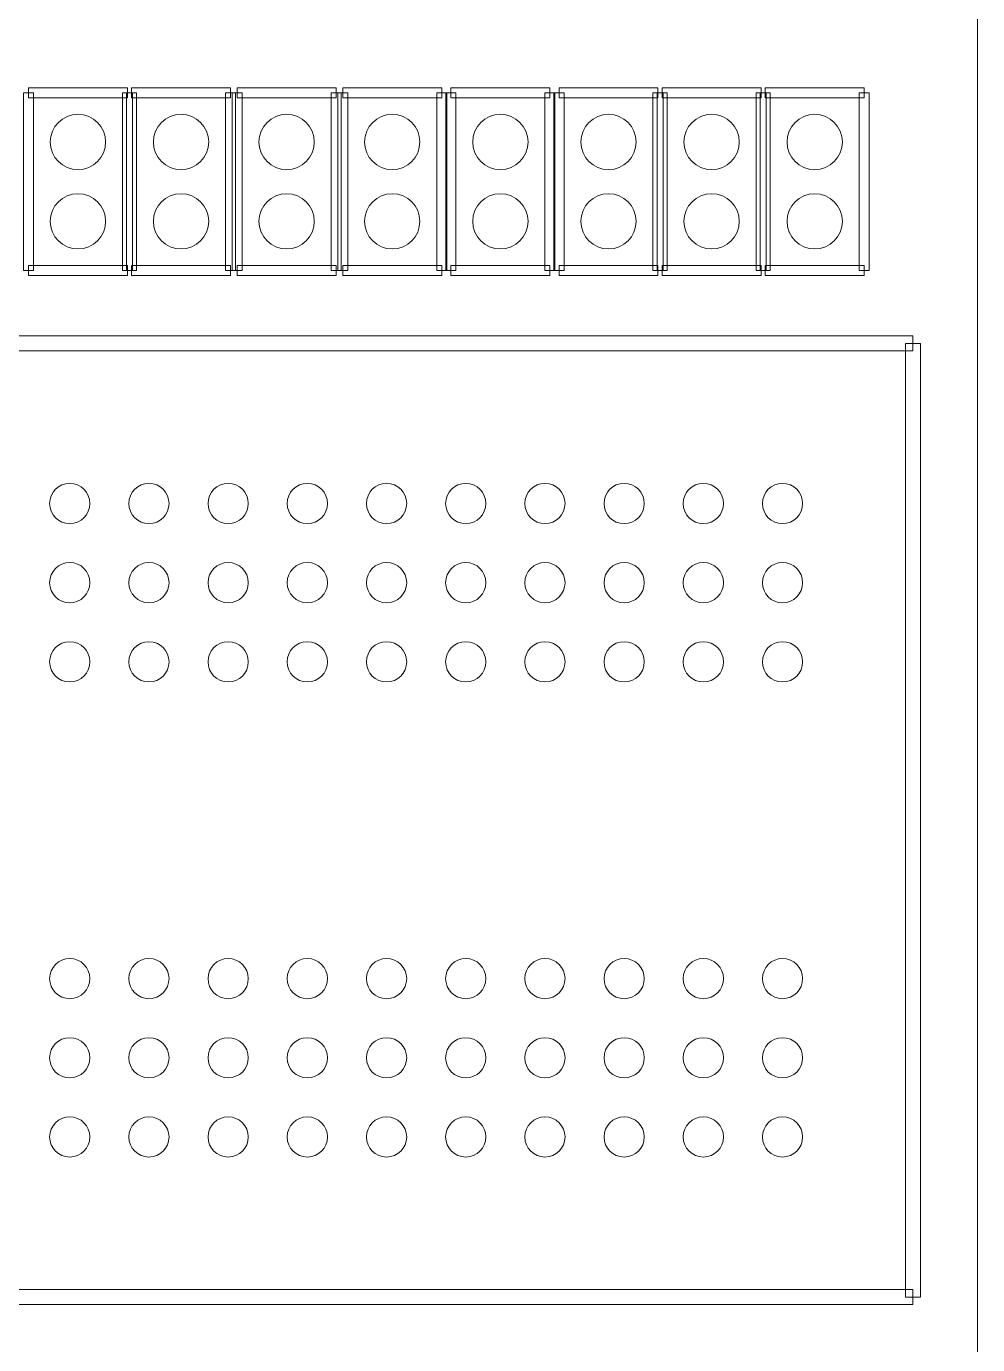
# Model space of a CAD drawing. Header units: millimetres. Extents: x -62 to 58, y -47 to 48.
# Drawn here: x 30.39 to 40, y -9.39 to 3.93 of the extents above; entities that cross this region are included whole.
import ezdxf

# ---------------------------------------------------------------- set-up
doc = ezdxf.new("R2010")
doc.units = ezdxf.units.MM
doc.header["$MEASUREMENT"] = 0
for name, color, linetype in [('BG_OUTLINE', 7, 'Continuous'), ('PG_SILKSCREEN_TOP', 7, 'Continuous'), ('PIN_SOLDERMASK_TOP', 7, 'Continuous')]:
    doc.layers.add(name, color=color, linetype=linetype)

msp = doc.modelspace()

# ---------------------------------------------------------------- linework, layer by layer
at = {"layer": 'BG_OUTLINE', "lineweight": 9}
msp.add_open_spline([(-39.9999, -35.8165), (-39.9999, -35.8165), (-39.9999, 34.1833), (-39.9999, 34.1833), (-39.9999, 34.1833), (-39.9999, 34.1833), (39.9999, 34.1833), (39.9999, 34.1833), (39.9999, 34.1833), (39.9999, 34.1833), (39.9999, -35.8165), (39.9999, -35.8165), (39.9999, -35.8165), (39.9999, -35.8165), (-39.9999, -35.8165), (-39.9999, -35.8165)], degree=3, knots=[0, 0, 0, 0, 0.25, 0.25, 0.25, 0.25, 0.5, 0.5, 0.5, 0.5, 0.75, 0.75, 0.75, 0.75, 1, 1, 1, 1], dxfattribs=at)
at = {"layer": 'BG_OUTLINE', "lineweight": 20}
msp.add_open_spline([(39.9999, 21.2812), (39.9999, 21.2812), (39.9999, -47.0467), (39.9999, -47.0467)], degree=3, dxfattribs=at)
at = {"layer": 'PG_SILKSCREEN_TOP', "lineweight": 9}
for points in [[(30.4627, 1.4638), (30.4627, 1.4638), (30.3611, 1.4638), (30.3611, 1.4638), (30.3611, 1.4638), (30.3611, 1.4638), (30.3611, 3.2605), (30.3611, 3.2605), (30.3611, 3.2605), (30.3611, 3.2605), (30.4627, 3.2605), (30.4627, 3.2605), (30.4627, 3.2605), (30.4627, 3.2605), (30.4627, 1.4638), (30.4627, 1.4638)], [(30.4119, 3.2097), (30.4119, 3.2097), (30.4119, 3.3113), (30.4119, 3.3113), (30.4119, 3.3113), (30.4119, 3.3113), (31.4116, 3.3113), (31.4116, 3.3113), (31.4116, 3.3113), (31.4116, 3.3113), (31.4116, 3.2097), (31.4116, 3.2097), (31.4116, 3.2097), (31.4116, 3.2097), (30.4119, 3.2097), (30.4119, 3.2097)], [(31.3608, 3.2605), (31.3608, 3.2605), (31.4624, 3.2605), (31.4624, 3.2605), (31.4624, 3.2605), (31.4624, 3.2605), (31.4624, 1.4638), (31.4624, 1.4638), (31.4624, 1.4638), (31.4624, 1.4638), (31.3608, 1.4638), (31.3608, 1.4638), (31.3608, 1.4638), (31.3608, 1.4638), (31.3608, 3.2605), (31.3608, 3.2605)], [(31.5041, 1.4638), (31.5041, 1.4638), (31.4025, 1.4638), (31.4025, 1.4638), (31.4025, 1.4638), (31.4025, 1.4638), (31.4025, 3.2605), (31.4025, 3.2605), (31.4025, 3.2605), (31.4025, 3.2605), (31.5041, 3.2605), (31.5041, 3.2605), (31.5041, 3.2605), (31.5041, 3.2605), (31.5041, 1.4638), (31.5041, 1.4638)], [(31.4533, 3.2097), (31.4533, 3.2097), (31.4533, 3.3113), (31.4533, 3.3113), (31.4533, 3.3113), (31.4533, 3.3113), (32.453, 3.3113), (32.453, 3.3113), (32.453, 3.3113), (32.453, 3.3113), (32.453, 3.2097), (32.453, 3.2097), (32.453, 3.2097), (32.453, 3.2097), (31.4533, 3.2097), (31.4533, 3.2097)], [(32.4022, 3.2605), (32.4022, 3.2605), (32.5038, 3.2605), (32.5038, 3.2605), (32.5038, 3.2605), (32.5038, 3.2605), (32.5038, 1.4638), (32.5038, 1.4638), (32.5038, 1.4638), (32.5038, 1.4638), (32.4022, 1.4638), (32.4022, 1.4638), (32.4022, 1.4638), (32.4022, 1.4638), (32.4022, 3.2605), (32.4022, 3.2605)], [(32.5709, 1.4638), (32.5709, 1.4638), (32.4693, 1.4638), (32.4693, 1.4638), (32.4693, 1.4638), (32.4693, 1.4638), (32.4693, 3.2605), (32.4693, 3.2605), (32.4693, 3.2605), (32.4693, 3.2605), (32.5709, 3.2605), (32.5709, 3.2605), (32.5709, 3.2605), (32.5709, 3.2605), (32.5709, 1.4638), (32.5709, 1.4638)], [(32.5201, 3.2097), (32.5201, 3.2097), (32.5201, 3.3113), (32.5201, 3.3113), (32.5201, 3.3113), (32.5201, 3.3113), (33.5198, 3.3113), (33.5198, 3.3113), (33.5198, 3.3113), (33.5198, 3.3113), (33.5198, 3.2097), (33.5198, 3.2097), (33.5198, 3.2097), (33.5198, 3.2097), (32.5201, 3.2097), (32.5201, 3.2097)], [(33.469, 3.2605), (33.469, 3.2605), (33.5706, 3.2605), (33.5706, 3.2605), (33.5706, 3.2605), (33.5706, 3.2605), (33.5706, 1.4638), (33.5706, 1.4638), (33.5706, 1.4638), (33.5706, 1.4638), (33.469, 1.4638), (33.469, 1.4638), (33.469, 1.4638), (33.469, 1.4638), (33.469, 3.2605), (33.469, 3.2605)], [(33.6377, 1.4638), (33.6377, 1.4638), (33.5361, 1.4638), (33.5361, 1.4638), (33.5361, 1.4638), (33.5361, 1.4638), (33.5361, 3.2605), (33.5361, 3.2605), (33.5361, 3.2605), (33.5361, 3.2605), (33.6377, 3.2605), (33.6377, 3.2605), (33.6377, 3.2605), (33.6377, 3.2605), (33.6377, 1.4638), (33.6377, 1.4638)], [(33.5869, 3.2097), (33.5869, 3.2097), (33.5869, 3.3113), (33.5869, 3.3113), (33.5869, 3.3113), (33.5869, 3.3113), (34.5866, 3.3113), (34.5866, 3.3113), (34.5866, 3.3113), (34.5866, 3.3113), (34.5866, 3.2097), (34.5866, 3.2097), (34.5866, 3.2097), (34.5866, 3.2097), (33.5869, 3.2097), (33.5869, 3.2097)], [(34.5358, 3.2605), (34.5358, 3.2605), (34.6374, 3.2605), (34.6374, 3.2605), (34.6374, 3.2605), (34.6374, 3.2605), (34.6374, 1.4638), (34.6374, 1.4638), (34.6374, 1.4638), (34.6374, 1.4638), (34.5358, 1.4638), (34.5358, 1.4638), (34.5358, 1.4638), (34.5358, 1.4638), (34.5358, 3.2605), (34.5358, 3.2605)], [(34.7299, 1.4638), (34.7299, 1.4638), (34.6283, 1.4638), (34.6283, 1.4638), (34.6283, 1.4638), (34.6283, 1.4638), (34.6283, 3.2605), (34.6283, 3.2605), (34.6283, 3.2605), (34.6283, 3.2605), (34.7299, 3.2605), (34.7299, 3.2605), (34.7299, 3.2605), (34.7299, 3.2605), (34.7299, 1.4638), (34.7299, 1.4638)], [(34.6791, 3.2097), (34.6791, 3.2097), (34.6791, 3.3113), (34.6791, 3.3113), (34.6791, 3.3113), (34.6791, 3.3113), (35.6788, 3.3113), (35.6788, 3.3113), (35.6788, 3.3113), (35.6788, 3.3113), (35.6788, 3.2097), (35.6788, 3.2097), (35.6788, 3.2097), (35.6788, 3.2097), (34.6791, 3.2097), (34.6791, 3.2097)], [(35.628, 3.2605), (35.628, 3.2605), (35.7296, 3.2605), (35.7296, 3.2605), (35.7296, 3.2605), (35.7296, 3.2605), (35.7296, 1.4638), (35.7296, 1.4638), (35.7296, 1.4638), (35.7296, 1.4638), (35.628, 1.4638), (35.628, 1.4638), (35.628, 1.4638), (35.628, 1.4638), (35.628, 3.2605), (35.628, 3.2605)], [(35.8221, 1.4638), (35.8221, 1.4638), (35.7205, 1.4638), (35.7205, 1.4638), (35.7205, 1.4638), (35.7205, 1.4638), (35.7205, 3.2605), (35.7205, 3.2605), (35.7205, 3.2605), (35.7205, 3.2605), (35.8221, 3.2605), (35.8221, 3.2605), (35.8221, 3.2605), (35.8221, 3.2605), (35.8221, 1.4638), (35.8221, 1.4638)], [(35.7713, 3.2097), (35.7713, 3.2097), (35.7713, 3.3113), (35.7713, 3.3113), (35.7713, 3.3113), (35.7713, 3.3113), (36.771, 3.3113), (36.771, 3.3113), (36.771, 3.3113), (36.771, 3.3113), (36.771, 3.2097), (36.771, 3.2097), (36.771, 3.2097), (36.771, 3.2097), (35.7713, 3.2097), (35.7713, 3.2097)], [(36.7202, 3.2605), (36.7202, 3.2605), (36.8218, 3.2605), (36.8218, 3.2605), (36.8218, 3.2605), (36.8218, 3.2605), (36.8218, 1.4638), (36.8218, 1.4638), (36.8218, 1.4638), (36.8218, 1.4638), (36.7202, 1.4638), (36.7202, 1.4638), (36.7202, 1.4638), (36.7202, 1.4638), (36.7202, 3.2605), (36.7202, 3.2605)], [(36.8635, 1.4638), (36.8635, 1.4638), (36.7619, 1.4638), (36.7619, 1.4638), (36.7619, 1.4638), (36.7619, 1.4638), (36.7619, 3.2605), (36.7619, 3.2605), (36.7619, 3.2605), (36.7619, 3.2605), (36.8635, 3.2605), (36.8635, 3.2605), (36.8635, 3.2605), (36.8635, 3.2605), (36.8635, 1.4638), (36.8635, 1.4638)], [(36.8127, 3.2097), (36.8127, 3.2097), (36.8127, 3.3113), (36.8127, 3.3113), (36.8127, 3.3113), (36.8127, 3.3113), (37.8124, 3.3113), (37.8124, 3.3113), (37.8124, 3.3113), (37.8124, 3.3113), (37.8124, 3.2097), (37.8124, 3.2097), (37.8124, 3.2097), (37.8124, 3.2097), (36.8127, 3.2097), (36.8127, 3.2097)], [(37.7616, 3.2605), (37.7616, 3.2605), (37.8632, 3.2605), (37.8632, 3.2605), (37.8632, 3.2605), (37.8632, 3.2605), (37.8632, 1.4638), (37.8632, 1.4638), (37.8632, 1.4638), (37.8632, 1.4638), (37.7616, 1.4638), (37.7616, 1.4638), (37.7616, 1.4638), (37.7616, 1.4638), (37.7616, 3.2605), (37.7616, 3.2605)], [(37.9049, 1.4638), (37.9049, 1.4638), (37.8033, 1.4638), (37.8033, 1.4638), (37.8033, 1.4638), (37.8033, 1.4638), (37.8033, 3.2605), (37.8033, 3.2605), (37.8033, 3.2605), (37.8033, 3.2605), (37.9049, 3.2605), (37.9049, 3.2605), (37.9049, 3.2605), (37.9049, 3.2605), (37.9049, 1.4638), (37.9049, 1.4638)], [(37.8541, 3.2097), (37.8541, 3.2097), (37.8541, 3.3113), (37.8541, 3.3113), (37.8541, 3.3113), (37.8541, 3.3113), (38.8538, 3.3113), (38.8538, 3.3113), (38.8538, 3.3113), (38.8538, 3.3113), (38.8538, 3.2097), (38.8538, 3.2097), (38.8538, 3.2097), (38.8538, 3.2097), (37.8541, 3.2097), (37.8541, 3.2097)], [(38.803, 3.2605), (38.803, 3.2605), (38.9046, 3.2605), (38.9046, 3.2605), (38.9046, 3.2605), (38.9046, 3.2605), (38.9046, 1.4638), (38.9046, 1.4638), (38.9046, 1.4638), (38.9046, 1.4638), (38.803, 1.4638), (38.803, 1.4638), (38.803, 1.4638), (38.803, 1.4638), (38.803, 3.2605), (38.803, 3.2605)], [(31.4116, 1.5146), (31.4116, 1.5146), (31.4116, 1.413), (31.4116, 1.413), (31.4116, 1.413), (31.4116, 1.413), (30.4119, 1.413), (30.4119, 1.413), (30.4119, 1.413), (30.4119, 1.413), (30.4119, 1.5146), (30.4119, 1.5146), (30.4119, 1.5146), (30.4119, 1.5146), (31.4116, 1.5146), (31.4116, 1.5146)], [(32.453, 1.5146), (32.453, 1.5146), (32.453, 1.413), (32.453, 1.413), (32.453, 1.413), (32.453, 1.413), (31.4533, 1.413), (31.4533, 1.413), (31.4533, 1.413), (31.4533, 1.413), (31.4533, 1.5146), (31.4533, 1.5146), (31.4533, 1.5146), (31.4533, 1.5146), (32.453, 1.5146), (32.453, 1.5146)], [(33.5198, 1.5146), (33.5198, 1.5146), (33.5198, 1.413), (33.5198, 1.413), (33.5198, 1.413), (33.5198, 1.413), (32.5201, 1.413), (32.5201, 1.413), (32.5201, 1.413), (32.5201, 1.413), (32.5201, 1.5146), (32.5201, 1.5146), (32.5201, 1.5146), (32.5201, 1.5146), (33.5198, 1.5146), (33.5198, 1.5146)], [(34.5866, 1.5146), (34.5866, 1.5146), (34.5866, 1.413), (34.5866, 1.413), (34.5866, 1.413), (34.5866, 1.413), (33.5869, 1.413), (33.5869, 1.413), (33.5869, 1.413), (33.5869, 1.413), (33.5869, 1.5146), (33.5869, 1.5146), (33.5869, 1.5146), (33.5869, 1.5146), (34.5866, 1.5146), (34.5866, 1.5146)], [(35.6788, 1.5146), (35.6788, 1.5146), (35.6788, 1.413), (35.6788, 1.413), (35.6788, 1.413), (35.6788, 1.413), (34.6791, 1.413), (34.6791, 1.413), (34.6791, 1.413), (34.6791, 1.413), (34.6791, 1.5146), (34.6791, 1.5146), (34.6791, 1.5146), (34.6791, 1.5146), (35.6788, 1.5146), (35.6788, 1.5146)], [(36.771, 1.5146), (36.771, 1.5146), (36.771, 1.413), (36.771, 1.413), (36.771, 1.413), (36.771, 1.413), (35.7713, 1.413), (35.7713, 1.413), (35.7713, 1.413), (35.7713, 1.413), (35.7713, 1.5146), (35.7713, 1.5146), (35.7713, 1.5146), (35.7713, 1.5146), (36.771, 1.5146), (36.771, 1.5146)], [(37.8124, 1.5146), (37.8124, 1.5146), (37.8124, 1.413), (37.8124, 1.413), (37.8124, 1.413), (37.8124, 1.413), (36.8127, 1.413), (36.8127, 1.413), (36.8127, 1.413), (36.8127, 1.413), (36.8127, 1.5146), (36.8127, 1.5146), (36.8127, 1.5146), (36.8127, 1.5146), (37.8124, 1.5146), (37.8124, 1.5146)], [(38.8538, 1.5146), (38.8538, 1.5146), (38.8538, 1.413), (38.8538, 1.413), (38.8538, 1.413), (38.8538, 1.413), (37.8541, 1.413), (37.8541, 1.413), (37.8541, 1.413), (37.8541, 1.413), (37.8541, 1.5146), (37.8541, 1.5146), (37.8541, 1.5146), (37.8541, 1.5146), (38.8538, 1.5146), (38.8538, 1.5146)], [(24.7119, 0.652), (24.7119, 0.652), (24.7119, 0.8044), (24.7119, 0.8044), (24.7119, 0.8044), (24.7119, 0.8044), (39.3468, 0.8044), (39.3468, 0.8044), (39.3468, 0.8044), (39.3468, 0.8044), (39.3468, 0.652), (39.3468, 0.652), (39.3468, 0.652), (39.3468, 0.652), (24.7119, 0.652), (24.7119, 0.652)], [(39.2706, 0.7282), (39.2706, 0.7282), (39.423, 0.7282), (39.423, 0.7282), (39.423, 0.7282), (39.423, 0.7282), (39.423, -8.907), (39.423, -8.907), (39.423, -8.907), (39.423, -8.907), (39.2706, -8.907), (39.2706, -8.907), (39.2706, -8.907), (39.2706, -8.907), (39.2706, 0.7282), (39.2706, 0.7282)], [(39.3468, -8.8308), (39.3468, -8.8308), (39.3468, -8.9832), (39.3468, -8.9832), (39.3468, -8.9832), (39.3468, -8.9832), (25.6009, -8.9832), (25.6009, -8.9832), (25.6009, -8.9832), (25.6009, -8.9832), (25.6009, -8.8308), (25.6009, -8.8308), (25.6009, -8.8308), (25.6009, -8.8308), (39.3468, -8.8308), (39.3468, -8.8308)]]:
    msp.add_open_spline(points, degree=3, knots=[0, 0, 0, 0, 0.25, 0.25, 0.25, 0.25, 0.5, 0.5, 0.5, 0.5, 0.75, 0.75, 0.75, 0.75, 1, 1, 1, 1], dxfattribs=at)
at = {"layer": 'PIN_SOLDERMASK_TOP', "lineweight": 9}
for points in [[(31.1911, 2.763), (31.1911, 2.9173), (31.0661, 3.0424), (30.9118, 3.0424), (30.9118, 3.0424), (30.7574, 3.0424), (30.6324, 2.9173), (30.6324, 2.763), (30.6324, 2.763), (30.6323, 2.6087), (30.7574, 2.4836), (30.9117, 2.4836), (30.9117, 2.4836), (31.0661, 2.4836), (31.1911, 2.6087), (31.1911, 2.763)], [(32.2325, 2.763), (32.2325, 2.9173), (32.1075, 3.0424), (31.9532, 3.0424), (31.9532, 3.0424), (31.7988, 3.0424), (31.6738, 2.9173), (31.6738, 2.763), (31.6738, 2.763), (31.6737, 2.6087), (31.7988, 2.4836), (31.9531, 2.4836), (31.9531, 2.4836), (32.1075, 2.4836), (32.2325, 2.6087), (32.2325, 2.763)], [(33.2993, 2.763), (33.2993, 2.9173), (33.1743, 3.0424), (33.02, 3.0424), (33.02, 3.0424), (32.8656, 3.0424), (32.7406, 2.9173), (32.7406, 2.763), (32.7406, 2.763), (32.7405, 2.6087), (32.8656, 2.4836), (33.0199, 2.4836), (33.0199, 2.4836), (33.1743, 2.4836), (33.2993, 2.6087), (33.2993, 2.763)], [(34.3661, 2.763), (34.3661, 2.9173), (34.2411, 3.0424), (34.0868, 3.0424), (34.0868, 3.0424), (33.9324, 3.0424), (33.8074, 2.9173), (33.8074, 2.763), (33.8074, 2.763), (33.8073, 2.6087), (33.9324, 2.4836), (34.0867, 2.4836), (34.0867, 2.4836), (34.2411, 2.4836), (34.3661, 2.6087), (34.3661, 2.763)], [(35.4583, 2.763), (35.4583, 2.9173), (35.3333, 3.0424), (35.179, 3.0424), (35.179, 3.0424), (35.0246, 3.0424), (34.8996, 2.9173), (34.8996, 2.763), (34.8996, 2.763), (34.8995, 2.6087), (35.0246, 2.4836), (35.1789, 2.4836), (35.1789, 2.4836), (35.3333, 2.4836), (35.4583, 2.6087), (35.4583, 2.763)], [(36.5506, 2.763), (36.5506, 2.9173), (36.4255, 3.0424), (36.2712, 3.0424), (36.2712, 3.0424), (36.1168, 3.0424), (35.9918, 2.9173), (35.9918, 2.763), (35.9918, 2.763), (35.9917, 2.6087), (36.1168, 2.4836), (36.2711, 2.4836), (36.2711, 2.4836), (36.4255, 2.4836), (36.5505, 2.6087), (36.5505, 2.763)], [(37.5919, 2.763), (37.5919, 2.9173), (37.4669, 3.0424), (37.3126, 3.0424), (37.3126, 3.0424), (37.1582, 3.0424), (37.0332, 2.9173), (37.0332, 2.763), (37.0332, 2.763), (37.0331, 2.6087), (37.1582, 2.4836), (37.3125, 2.4836), (37.3125, 2.4836), (37.4669, 2.4836), (37.5919, 2.6087), (37.5919, 2.763)], [(38.6333, 2.763), (38.6333, 2.9173), (38.5083, 3.0424), (38.354, 3.0424), (38.354, 3.0424), (38.1996, 3.0424), (38.0746, 2.9173), (38.0746, 2.763), (38.0746, 2.763), (38.0745, 2.6087), (38.1996, 2.4836), (38.3539, 2.4836), (38.3539, 2.4836), (38.5083, 2.4836), (38.6333, 2.6087), (38.6333, 2.763)], [(31.1911, 1.9613), (31.1911, 2.1156), (31.0661, 2.2407), (30.9118, 2.2407), (30.9118, 2.2407), (30.7574, 2.2407), (30.6324, 2.1156), (30.6324, 1.9613), (30.6324, 1.9613), (30.6323, 1.807), (30.7574, 1.6819), (30.9117, 1.6819), (30.9117, 1.6819), (31.0661, 1.6819), (31.1911, 1.807), (31.1911, 1.9613)], [(32.2325, 1.9613), (32.2325, 2.1156), (32.1075, 2.2407), (31.9532, 2.2407), (31.9532, 2.2407), (31.7988, 2.2407), (31.6738, 2.1156), (31.6738, 1.9613), (31.6738, 1.9613), (31.6737, 1.807), (31.7988, 1.6819), (31.9531, 1.6819), (31.9531, 1.6819), (32.1075, 1.6819), (32.2325, 1.807), (32.2325, 1.9613)], [(33.2993, 1.9613), (33.2993, 2.1156), (33.1743, 2.2407), (33.02, 2.2407), (33.02, 2.2407), (32.8656, 2.2407), (32.7406, 2.1156), (32.7406, 1.9613), (32.7406, 1.9613), (32.7405, 1.807), (32.8656, 1.6819), (33.0199, 1.6819), (33.0199, 1.6819), (33.1743, 1.6819), (33.2993, 1.807), (33.2993, 1.9613)], [(34.3661, 1.9613), (34.3661, 2.1156), (34.2411, 2.2407), (34.0868, 2.2407), (34.0868, 2.2407), (33.9324, 2.2407), (33.8074, 2.1156), (33.8074, 1.9613), (33.8074, 1.9613), (33.8073, 1.807), (33.9324, 1.6819), (34.0867, 1.6819), (34.0867, 1.6819), (34.2411, 1.6819), (34.3661, 1.807), (34.3661, 1.9613)], [(35.4583, 1.9613), (35.4583, 2.1156), (35.3333, 2.2407), (35.179, 2.2407), (35.179, 2.2407), (35.0246, 2.2407), (34.8996, 2.1156), (34.8996, 1.9613), (34.8996, 1.9613), (34.8995, 1.807), (35.0246, 1.6819), (35.1789, 1.6819), (35.1789, 1.6819), (35.3333, 1.6819), (35.4583, 1.807), (35.4583, 1.9613)], [(36.5506, 1.9613), (36.5506, 2.1156), (36.4255, 2.2407), (36.2712, 2.2407), (36.2712, 2.2407), (36.1168, 2.2407), (35.9918, 2.1156), (35.9918, 1.9613), (35.9918, 1.9613), (35.9917, 1.807), (36.1168, 1.6819), (36.2711, 1.6819), (36.2711, 1.6819), (36.4255, 1.6819), (36.5505, 1.807), (36.5505, 1.9613)], [(37.5919, 1.9613), (37.5919, 2.1156), (37.4669, 2.2407), (37.3126, 2.2407), (37.3126, 2.2407), (37.1582, 2.2407), (37.0332, 2.1156), (37.0332, 1.9613), (37.0332, 1.9613), (37.0331, 1.807), (37.1582, 1.6819), (37.3125, 1.6819), (37.3125, 1.6819), (37.4669, 1.6819), (37.5919, 1.807), (37.5919, 1.9613)], [(38.6333, 1.9613), (38.6333, 2.1156), (38.5083, 2.2407), (38.354, 2.2407), (38.354, 2.2407), (38.1996, 2.2407), (38.0746, 2.1156), (38.0746, 1.9613), (38.0746, 1.9613), (38.0745, 1.807), (38.1996, 1.6819), (38.3539, 1.6819), (38.3539, 1.6819), (38.5083, 1.6819), (38.6333, 1.807), (38.6333, 1.9613)], [(31.0327, -0.8895), (31.0327, -0.7772), (30.9417, -0.6863), (30.8295, -0.6863), (30.8295, -0.6863), (30.7172, -0.6863), (30.6263, -0.7772), (30.6263, -0.8895), (30.6263, -0.8895), (30.6263, -1.0017), (30.7172, -1.0927), (30.8295, -1.0927), (30.8295, -1.0927), (30.9417, -1.0927), (31.0327, -1.0017), (31.0327, -0.8895)], [(31.8325, -0.8895), (31.8325, -0.7772), (31.7415, -0.6863), (31.6293, -0.6863), (31.6293, -0.6863), (31.5171, -0.6863), (31.4261, -0.7772), (31.4261, -0.8895), (31.4261, -0.8895), (31.4261, -1.0017), (31.5171, -1.0927), (31.6293, -1.0927), (31.6293, -1.0927), (31.7415, -1.0927), (31.8325, -1.0017), (31.8325, -0.8895)], [(32.6326, -0.8895), (32.6326, -0.7772), (32.5416, -0.6863), (32.4294, -0.6863), (32.4294, -0.6863), (32.3172, -0.6863), (32.2262, -0.7772), (32.2262, -0.8895), (32.2262, -0.8895), (32.2262, -1.0017), (32.3172, -1.0927), (32.4294, -1.0927), (32.4294, -1.0927), (32.5416, -1.0927), (32.6326, -1.0017), (32.6326, -0.8895)], [(33.4324, -0.8895), (33.4324, -0.7772), (33.3415, -0.6863), (33.2292, -0.6863), (33.2292, -0.6863), (33.117, -0.6863), (33.026, -0.7772), (33.026, -0.8895), (33.026, -0.8895), (33.026, -1.0017), (33.117, -1.0927), (33.2292, -1.0927), (33.2292, -1.0927), (33.3415, -1.0927), (33.4324, -1.0017), (33.4324, -0.8895)], [(34.2325, -0.8895), (34.2325, -0.7772), (34.1416, -0.6863), (34.0293, -0.6863), (34.0293, -0.6863), (33.9171, -0.6863), (33.8261, -0.7772), (33.8261, -0.8895), (33.8261, -0.8895), (33.8261, -1.0017), (33.9171, -1.0927), (34.0293, -1.0927), (34.0293, -1.0927), (34.1416, -1.0927), (34.2325, -1.0017), (34.2325, -0.8895)], [(35.0326, -0.8895), (35.0326, -0.7772), (34.9417, -0.6863), (34.8294, -0.6863), (34.8294, -0.6863), (34.7172, -0.6863), (34.6262, -0.7772), (34.6262, -0.8895), (34.6262, -0.8895), (34.6262, -1.0017), (34.7172, -1.0927), (34.8294, -1.0927), (34.8294, -1.0927), (34.9417, -1.0927), (35.0326, -1.0017), (35.0326, -0.8895)], [(35.8325, -0.8895), (35.8325, -0.7772), (35.7415, -0.6863), (35.6293, -0.6863), (35.6293, -0.6863), (35.5171, -0.6863), (35.4261, -0.7772), (35.4261, -0.8895), (35.4261, -0.8895), (35.4261, -1.0017), (35.5171, -1.0927), (35.6293, -1.0927), (35.6293, -1.0927), (35.7415, -1.0927), (35.8325, -1.0017), (35.8325, -0.8895)], [(36.6326, -0.8895), (36.6326, -0.7772), (36.5416, -0.6863), (36.4294, -0.6863), (36.4294, -0.6863), (36.3172, -0.6863), (36.2262, -0.7772), (36.2262, -0.8895), (36.2262, -0.8895), (36.2262, -1.0017), (36.3172, -1.0927), (36.4294, -1.0927), (36.4294, -1.0927), (36.5416, -1.0927), (36.6326, -1.0017), (36.6326, -0.8895)], [(37.4324, -0.8895), (37.4324, -0.7772), (37.3415, -0.6863), (37.2292, -0.6863), (37.2292, -0.6863), (37.117, -0.6863), (37.026, -0.7772), (37.026, -0.8895), (37.026, -0.8895), (37.026, -1.0017), (37.117, -1.0927), (37.2292, -1.0927), (37.2292, -1.0927), (37.3415, -1.0927), (37.4324, -1.0017), (37.4324, -0.8895)], [(38.2325, -0.8895), (38.2325, -0.7772), (38.1416, -0.6863), (38.0293, -0.6863), (38.0293, -0.6863), (37.9171, -0.6863), (37.8261, -0.7772), (37.8261, -0.8895), (37.8261, -0.8895), (37.8261, -1.0017), (37.9171, -1.0927), (38.0293, -1.0927), (38.0293, -1.0927), (38.1416, -1.0927), (38.2325, -1.0017), (38.2325, -0.8895)], [(31.0327, -1.6893), (31.0327, -1.5771), (30.9417, -1.4861), (30.8295, -1.4861), (30.8295, -1.4861), (30.7172, -1.4861), (30.6263, -1.5771), (30.6263, -1.6893), (30.6263, -1.6893), (30.6263, -1.8015), (30.7172, -1.8925), (30.8295, -1.8925), (30.8295, -1.8925), (30.9417, -1.8925), (31.0327, -1.8015), (31.0327, -1.6893)], [(31.8325, -1.6893), (31.8325, -1.5771), (31.7415, -1.4861), (31.6293, -1.4861), (31.6293, -1.4861), (31.5171, -1.4861), (31.4261, -1.5771), (31.4261, -1.6893), (31.4261, -1.6893), (31.4261, -1.8015), (31.5171, -1.8925), (31.6293, -1.8925), (31.6293, -1.8925), (31.7415, -1.8925), (31.8325, -1.8015), (31.8325, -1.6893)], [(32.6326, -1.6893), (32.6326, -1.5771), (32.5416, -1.4861), (32.4294, -1.4861), (32.4294, -1.4861), (32.3172, -1.4861), (32.2262, -1.5771), (32.2262, -1.6893), (32.2262, -1.6893), (32.2262, -1.8015), (32.3172, -1.8925), (32.4294, -1.8925), (32.4294, -1.8925), (32.5416, -1.8925), (32.6326, -1.8015), (32.6326, -1.6893)], [(33.4324, -1.6893), (33.4324, -1.5771), (33.3415, -1.4861), (33.2292, -1.4861), (33.2292, -1.4861), (33.117, -1.4861), (33.026, -1.5771), (33.026, -1.6893), (33.026, -1.6893), (33.026, -1.8015), (33.117, -1.8925), (33.2292, -1.8925), (33.2292, -1.8925), (33.3415, -1.8925), (33.4324, -1.8015), (33.4324, -1.6893)], [(34.2325, -1.6893), (34.2325, -1.5771), (34.1416, -1.4861), (34.0293, -1.4861), (34.0293, -1.4861), (33.9171, -1.4861), (33.8261, -1.5771), (33.8261, -1.6893), (33.8261, -1.6893), (33.8261, -1.8015), (33.9171, -1.8925), (34.0293, -1.8925), (34.0293, -1.8925), (34.1416, -1.8925), (34.2325, -1.8015), (34.2325, -1.6893)], [(35.0326, -1.6893), (35.0326, -1.5771), (34.9417, -1.4861), (34.8294, -1.4861), (34.8294, -1.4861), (34.7172, -1.4861), (34.6262, -1.5771), (34.6262, -1.6893), (34.6262, -1.6893), (34.6262, -1.8015), (34.7172, -1.8925), (34.8294, -1.8925), (34.8294, -1.8925), (34.9417, -1.8925), (35.0326, -1.8015), (35.0326, -1.6893)], [(35.8325, -1.6893), (35.8325, -1.5771), (35.7415, -1.4861), (35.6293, -1.4861), (35.6293, -1.4861), (35.5171, -1.4861), (35.4261, -1.5771), (35.4261, -1.6893), (35.4261, -1.6893), (35.4261, -1.8015), (35.5171, -1.8925), (35.6293, -1.8925), (35.6293, -1.8925), (35.7415, -1.8925), (35.8325, -1.8015), (35.8325, -1.6893)], [(36.6326, -1.6893), (36.6326, -1.5771), (36.5416, -1.4861), (36.4294, -1.4861), (36.4294, -1.4861), (36.3172, -1.4861), (36.2262, -1.5771), (36.2262, -1.6893), (36.2262, -1.6893), (36.2262, -1.8015), (36.3172, -1.8925), (36.4294, -1.8925), (36.4294, -1.8925), (36.5416, -1.8925), (36.6326, -1.8015), (36.6326, -1.6893)], [(37.4324, -1.6893), (37.4324, -1.5771), (37.3415, -1.4861), (37.2292, -1.4861), (37.2292, -1.4861), (37.117, -1.4861), (37.026, -1.5771), (37.026, -1.6893), (37.026, -1.6893), (37.026, -1.8015), (37.117, -1.8925), (37.2292, -1.8925), (37.2292, -1.8925), (37.3415, -1.8925), (37.4324, -1.8015), (37.4324, -1.6893)], [(38.2325, -1.6893), (38.2325, -1.5771), (38.1416, -1.4861), (38.0293, -1.4861), (38.0293, -1.4861), (37.9171, -1.4861), (37.8261, -1.5771), (37.8261, -1.6893), (37.8261, -1.6893), (37.8261, -1.8015), (37.9171, -1.8925), (38.0293, -1.8925), (38.0293, -1.8925), (38.1416, -1.8925), (38.2325, -1.8015), (38.2325, -1.6893)], [(31.0327, -2.4894), (31.0327, -2.3772), (30.9417, -2.2862), (30.8295, -2.2862), (30.8295, -2.2862), (30.7172, -2.2862), (30.6263, -2.3772), (30.6263, -2.4894), (30.6263, -2.4894), (30.6263, -2.6016), (30.7172, -2.6926), (30.8295, -2.6926), (30.8295, -2.6926), (30.9417, -2.6926), (31.0327, -2.6016), (31.0327, -2.4894)], [(31.8325, -2.4894), (31.8325, -2.3772), (31.7415, -2.2862), (31.6293, -2.2862), (31.6293, -2.2862), (31.5171, -2.2862), (31.4261, -2.3772), (31.4261, -2.4894), (31.4261, -2.4894), (31.4261, -2.6016), (31.5171, -2.6926), (31.6293, -2.6926), (31.6293, -2.6926), (31.7415, -2.6926), (31.8325, -2.6016), (31.8325, -2.4894)], [(32.6326, -2.4894), (32.6326, -2.3772), (32.5416, -2.2862), (32.4294, -2.2862), (32.4294, -2.2862), (32.3172, -2.2862), (32.2262, -2.3772), (32.2262, -2.4894), (32.2262, -2.4894), (32.2262, -2.6016), (32.3172, -2.6926), (32.4294, -2.6926), (32.4294, -2.6926), (32.5416, -2.6926), (32.6326, -2.6016), (32.6326, -2.4894)], [(33.4324, -2.4894), (33.4324, -2.3772), (33.3415, -2.2862), (33.2292, -2.2862), (33.2292, -2.2862), (33.117, -2.2862), (33.026, -2.3772), (33.026, -2.4894), (33.026, -2.4894), (33.026, -2.6016), (33.117, -2.6926), (33.2292, -2.6926), (33.2292, -2.6926), (33.3415, -2.6926), (33.4324, -2.6016), (33.4324, -2.4894)], [(34.2325, -2.4894), (34.2325, -2.3772), (34.1416, -2.2862), (34.0293, -2.2862), (34.0293, -2.2862), (33.9171, -2.2862), (33.8261, -2.3772), (33.8261, -2.4894), (33.8261, -2.4894), (33.8261, -2.6016), (33.9171, -2.6926), (34.0293, -2.6926), (34.0293, -2.6926), (34.1416, -2.6926), (34.2325, -2.6016), (34.2325, -2.4894)], [(35.0326, -2.4894), (35.0326, -2.3772), (34.9417, -2.2862), (34.8294, -2.2862), (34.8294, -2.2862), (34.7172, -2.2862), (34.6262, -2.3772), (34.6262, -2.4894), (34.6262, -2.4894), (34.6262, -2.6016), (34.7172, -2.6926), (34.8294, -2.6926), (34.8294, -2.6926), (34.9417, -2.6926), (35.0326, -2.6016), (35.0326, -2.4894)], [(35.8325, -2.4894), (35.8325, -2.3772), (35.7415, -2.2862), (35.6293, -2.2862), (35.6293, -2.2862), (35.5171, -2.2862), (35.4261, -2.3772), (35.4261, -2.4894), (35.4261, -2.4894), (35.4261, -2.6016), (35.5171, -2.6926), (35.6293, -2.6926), (35.6293, -2.6926), (35.7415, -2.6926), (35.8325, -2.6016), (35.8325, -2.4894)], [(36.6326, -2.4894), (36.6326, -2.3772), (36.5416, -2.2862), (36.4294, -2.2862), (36.4294, -2.2862), (36.3172, -2.2862), (36.2262, -2.3772), (36.2262, -2.4894), (36.2262, -2.4894), (36.2262, -2.6016), (36.3172, -2.6926), (36.4294, -2.6926), (36.4294, -2.6926), (36.5416, -2.6926), (36.6326, -2.6016), (36.6326, -2.4894)], [(37.4324, -2.4894), (37.4324, -2.3772), (37.3415, -2.2862), (37.2292, -2.2862), (37.2292, -2.2862), (37.117, -2.2862), (37.026, -2.3772), (37.026, -2.4894), (37.026, -2.4894), (37.026, -2.6016), (37.117, -2.6926), (37.2292, -2.6926), (37.2292, -2.6926), (37.3415, -2.6926), (37.4324, -2.6016), (37.4324, -2.4894)], [(38.2325, -2.4894), (38.2325, -2.3772), (38.1416, -2.2862), (38.0293, -2.2862), (38.0293, -2.2862), (37.9171, -2.2862), (37.8261, -2.3772), (37.8261, -2.4894), (37.8261, -2.4894), (37.8261, -2.6016), (37.9171, -2.6926), (38.0293, -2.6926), (38.0293, -2.6926), (38.1416, -2.6926), (38.2325, -2.6016), (38.2325, -2.4894)], [(31.0327, -5.6893), (31.0327, -5.5771), (30.9417, -5.4861), (30.8295, -5.4861), (30.8295, -5.4861), (30.7172, -5.4861), (30.6263, -5.5771), (30.6263, -5.6893), (30.6263, -5.6893), (30.6263, -5.8015), (30.7172, -5.8925), (30.8295, -5.8925), (30.8295, -5.8925), (30.9417, -5.8925), (31.0327, -5.8015), (31.0327, -5.6893)], [(31.8325, -5.6893), (31.8325, -5.5771), (31.7415, -5.4861), (31.6293, -5.4861), (31.6293, -5.4861), (31.5171, -5.4861), (31.4261, -5.5771), (31.4261, -5.6893), (31.4261, -5.6893), (31.4261, -5.8015), (31.5171, -5.8925), (31.6293, -5.8925), (31.6293, -5.8925), (31.7415, -5.8925), (31.8325, -5.8015), (31.8325, -5.6893)], [(32.6326, -5.6893), (32.6326, -5.5771), (32.5416, -5.4861), (32.4294, -5.4861), (32.4294, -5.4861), (32.3172, -5.4861), (32.2262, -5.5771), (32.2262, -5.6893), (32.2262, -5.6893), (32.2262, -5.8015), (32.3172, -5.8925), (32.4294, -5.8925), (32.4294, -5.8925), (32.5416, -5.8925), (32.6326, -5.8015), (32.6326, -5.6893)], [(33.4324, -5.6893), (33.4324, -5.5771), (33.3415, -5.4861), (33.2292, -5.4861), (33.2292, -5.4861), (33.117, -5.4861), (33.026, -5.5771), (33.026, -5.6893), (33.026, -5.6893), (33.026, -5.8015), (33.117, -5.8925), (33.2292, -5.8925), (33.2292, -5.8925), (33.3415, -5.8925), (33.4324, -5.8015), (33.4324, -5.6893)], [(34.2325, -5.6893), (34.2325, -5.5771), (34.1416, -5.4861), (34.0293, -5.4861), (34.0293, -5.4861), (33.9171, -5.4861), (33.8261, -5.5771), (33.8261, -5.6893), (33.8261, -5.6893), (33.8261, -5.8015), (33.9171, -5.8925), (34.0293, -5.8925), (34.0293, -5.8925), (34.1416, -5.8925), (34.2325, -5.8015), (34.2325, -5.6893)], [(35.0326, -5.6893), (35.0326, -5.5771), (34.9417, -5.4861), (34.8294, -5.4861), (34.8294, -5.4861), (34.7172, -5.4861), (34.6262, -5.5771), (34.6262, -5.6893), (34.6262, -5.6893), (34.6262, -5.8015), (34.7172, -5.8925), (34.8294, -5.8925), (34.8294, -5.8925), (34.9417, -5.8925), (35.0326, -5.8015), (35.0326, -5.6893)], [(35.8325, -5.6893), (35.8325, -5.5771), (35.7415, -5.4861), (35.6293, -5.4861), (35.6293, -5.4861), (35.5171, -5.4861), (35.4261, -5.5771), (35.4261, -5.6893), (35.4261, -5.6893), (35.4261, -5.8015), (35.5171, -5.8925), (35.6293, -5.8925), (35.6293, -5.8925), (35.7415, -5.8925), (35.8325, -5.8015), (35.8325, -5.6893)], [(36.6326, -5.6893), (36.6326, -5.5771), (36.5416, -5.4861), (36.4294, -5.4861), (36.4294, -5.4861), (36.3172, -5.4861), (36.2262, -5.5771), (36.2262, -5.6893), (36.2262, -5.6893), (36.2262, -5.8015), (36.3172, -5.8925), (36.4294, -5.8925), (36.4294, -5.8925), (36.5416, -5.8925), (36.6326, -5.8015), (36.6326, -5.6893)], [(37.4324, -5.6893), (37.4324, -5.5771), (37.3415, -5.4861), (37.2292, -5.4861), (37.2292, -5.4861), (37.117, -5.4861), (37.026, -5.5771), (37.026, -5.6893), (37.026, -5.6893), (37.026, -5.8015), (37.117, -5.8925), (37.2292, -5.8925), (37.2292, -5.8925), (37.3415, -5.8925), (37.4324, -5.8015), (37.4324, -5.6893)], [(38.2325, -5.6893), (38.2325, -5.5771), (38.1416, -5.4861), (38.0293, -5.4861), (38.0293, -5.4861), (37.9171, -5.4861), (37.8261, -5.5771), (37.8261, -5.6893), (37.8261, -5.6893), (37.8261, -5.8015), (37.9171, -5.8925), (38.0293, -5.8925), (38.0293, -5.8925), (38.1416, -5.8925), (38.2325, -5.8015), (38.2325, -5.6893)], [(31.0327, -6.4894), (31.0327, -6.3772), (30.9417, -6.2862), (30.8295, -6.2862), (30.8295, -6.2862), (30.7172, -6.2862), (30.6263, -6.3772), (30.6263, -6.4894), (30.6263, -6.4894), (30.6263, -6.6016), (30.7172, -6.6926), (30.8295, -6.6926), (30.8295, -6.6926), (30.9417, -6.6926), (31.0327, -6.6016), (31.0327, -6.4894)], [(31.8325, -6.4894), (31.8325, -6.3772), (31.7415, -6.2862), (31.6293, -6.2862), (31.6293, -6.2862), (31.5171, -6.2862), (31.4261, -6.3772), (31.4261, -6.4894), (31.4261, -6.4894), (31.4261, -6.6016), (31.5171, -6.6926), (31.6293, -6.6926), (31.6293, -6.6926), (31.7415, -6.6926), (31.8325, -6.6016), (31.8325, -6.4894)], [(32.6326, -6.4894), (32.6326, -6.3772), (32.5416, -6.2862), (32.4294, -6.2862), (32.4294, -6.2862), (32.3172, -6.2862), (32.2262, -6.3772), (32.2262, -6.4894), (32.2262, -6.4894), (32.2262, -6.6016), (32.3172, -6.6926), (32.4294, -6.6926), (32.4294, -6.6926), (32.5416, -6.6926), (32.6326, -6.6016), (32.6326, -6.4894)], [(33.4324, -6.4894), (33.4324, -6.3772), (33.3415, -6.2862), (33.2292, -6.2862), (33.2292, -6.2862), (33.117, -6.2862), (33.026, -6.3772), (33.026, -6.4894), (33.026, -6.4894), (33.026, -6.6016), (33.117, -6.6926), (33.2292, -6.6926), (33.2292, -6.6926), (33.3415, -6.6926), (33.4324, -6.6016), (33.4324, -6.4894)], [(34.2325, -6.4894), (34.2325, -6.3772), (34.1416, -6.2862), (34.0293, -6.2862), (34.0293, -6.2862), (33.9171, -6.2862), (33.8261, -6.3772), (33.8261, -6.4894), (33.8261, -6.4894), (33.8261, -6.6016), (33.9171, -6.6926), (34.0293, -6.6926), (34.0293, -6.6926), (34.1416, -6.6926), (34.2325, -6.6016), (34.2325, -6.4894)], [(35.0326, -6.4894), (35.0326, -6.3772), (34.9417, -6.2862), (34.8294, -6.2862), (34.8294, -6.2862), (34.7172, -6.2862), (34.6262, -6.3772), (34.6262, -6.4894), (34.6262, -6.4894), (34.6262, -6.6016), (34.7172, -6.6926), (34.8294, -6.6926), (34.8294, -6.6926), (34.9417, -6.6926), (35.0326, -6.6016), (35.0326, -6.4894)], [(35.8325, -6.4894), (35.8325, -6.3772), (35.7415, -6.2862), (35.6293, -6.2862), (35.6293, -6.2862), (35.5171, -6.2862), (35.4261, -6.3772), (35.4261, -6.4894), (35.4261, -6.4894), (35.4261, -6.6016), (35.5171, -6.6926), (35.6293, -6.6926), (35.6293, -6.6926), (35.7415, -6.6926), (35.8325, -6.6016), (35.8325, -6.4894)], [(36.6326, -6.4894), (36.6326, -6.3772), (36.5416, -6.2862), (36.4294, -6.2862), (36.4294, -6.2862), (36.3172, -6.2862), (36.2262, -6.3772), (36.2262, -6.4894), (36.2262, -6.4894), (36.2262, -6.6016), (36.3172, -6.6926), (36.4294, -6.6926), (36.4294, -6.6926), (36.5416, -6.6926), (36.6326, -6.6016), (36.6326, -6.4894)], [(37.4324, -6.4894), (37.4324, -6.3772), (37.3415, -6.2862), (37.2292, -6.2862), (37.2292, -6.2862), (37.117, -6.2862), (37.026, -6.3772), (37.026, -6.4894), (37.026, -6.4894), (37.026, -6.6016), (37.117, -6.6926), (37.2292, -6.6926), (37.2292, -6.6926), (37.3415, -6.6926), (37.4324, -6.6016), (37.4324, -6.4894)], [(38.2325, -6.4894), (38.2325, -6.3772), (38.1416, -6.2862), (38.0293, -6.2862), (38.0293, -6.2862), (37.9171, -6.2862), (37.8261, -6.3772), (37.8261, -6.4894), (37.8261, -6.4894), (37.8261, -6.6016), (37.9171, -6.6926), (38.0293, -6.6926), (38.0293, -6.6926), (38.1416, -6.6926), (38.2325, -6.6016), (38.2325, -6.4894)], [(31.0327, -7.2892), (31.0327, -7.177), (30.9417, -7.086), (30.8295, -7.086), (30.8295, -7.086), (30.7172, -7.086), (30.6263, -7.177), (30.6263, -7.2892), (30.6263, -7.2892), (30.6263, -7.4015), (30.7172, -7.4924), (30.8295, -7.4924), (30.8295, -7.4924), (30.9417, -7.4924), (31.0327, -7.4015), (31.0327, -7.2892)], [(31.8325, -7.2892), (31.8325, -7.177), (31.7415, -7.086), (31.6293, -7.086), (31.6293, -7.086), (31.5171, -7.086), (31.4261, -7.177), (31.4261, -7.2892), (31.4261, -7.2892), (31.4261, -7.4015), (31.5171, -7.4924), (31.6293, -7.4924), (31.6293, -7.4924), (31.7415, -7.4924), (31.8325, -7.4015), (31.8325, -7.2892)], [(32.6326, -7.2892), (32.6326, -7.177), (32.5416, -7.086), (32.4294, -7.086), (32.4294, -7.086), (32.3172, -7.086), (32.2262, -7.177), (32.2262, -7.2892), (32.2262, -7.2892), (32.2262, -7.4015), (32.3172, -7.4924), (32.4294, -7.4924), (32.4294, -7.4924), (32.5416, -7.4924), (32.6326, -7.4015), (32.6326, -7.2892)], [(33.4324, -7.2892), (33.4324, -7.177), (33.3415, -7.086), (33.2292, -7.086), (33.2292, -7.086), (33.117, -7.086), (33.026, -7.177), (33.026, -7.2892), (33.026, -7.2892), (33.026, -7.4015), (33.117, -7.4924), (33.2292, -7.4924), (33.2292, -7.4924), (33.3415, -7.4924), (33.4324, -7.4015), (33.4324, -7.2892)], [(34.2325, -7.2892), (34.2325, -7.177), (34.1416, -7.086), (34.0293, -7.086), (34.0293, -7.086), (33.9171, -7.086), (33.8261, -7.177), (33.8261, -7.2892), (33.8261, -7.2892), (33.8261, -7.4015), (33.9171, -7.4924), (34.0293, -7.4924), (34.0293, -7.4924), (34.1416, -7.4924), (34.2325, -7.4015), (34.2325, -7.2892)], [(35.0326, -7.2892), (35.0326, -7.177), (34.9417, -7.086), (34.8294, -7.086), (34.8294, -7.086), (34.7172, -7.086), (34.6262, -7.177), (34.6262, -7.2892), (34.6262, -7.2892), (34.6262, -7.4015), (34.7172, -7.4924), (34.8294, -7.4924), (34.8294, -7.4924), (34.9417, -7.4924), (35.0326, -7.4015), (35.0326, -7.2892)], [(35.8325, -7.2892), (35.8325, -7.177), (35.7415, -7.086), (35.6293, -7.086), (35.6293, -7.086), (35.5171, -7.086), (35.4261, -7.177), (35.4261, -7.2892), (35.4261, -7.2892), (35.4261, -7.4015), (35.5171, -7.4924), (35.6293, -7.4924), (35.6293, -7.4924), (35.7415, -7.4924), (35.8325, -7.4015), (35.8325, -7.2892)], [(36.6326, -7.2892), (36.6326, -7.177), (36.5416, -7.086), (36.4294, -7.086), (36.4294, -7.086), (36.3172, -7.086), (36.2262, -7.177), (36.2262, -7.2892), (36.2262, -7.2892), (36.2262, -7.4015), (36.3172, -7.4924), (36.4294, -7.4924), (36.4294, -7.4924), (36.5416, -7.4924), (36.6326, -7.4015), (36.6326, -7.2892)], [(37.4324, -7.2892), (37.4324, -7.177), (37.3415, -7.086), (37.2292, -7.086), (37.2292, -7.086), (37.117, -7.086), (37.026, -7.177), (37.026, -7.2892), (37.026, -7.2892), (37.026, -7.4015), (37.117, -7.4924), (37.2292, -7.4924), (37.2292, -7.4924), (37.3415, -7.4924), (37.4324, -7.4015), (37.4324, -7.2892)], [(38.2325, -7.2892), (38.2325, -7.177), (38.1416, -7.086), (38.0293, -7.086), (38.0293, -7.086), (37.9171, -7.086), (37.8261, -7.177), (37.8261, -7.2892), (37.8261, -7.2892), (37.8261, -7.4015), (37.9171, -7.4924), (38.0293, -7.4924), (38.0293, -7.4924), (38.1416, -7.4924), (38.2325, -7.4015), (38.2325, -7.2892)]]:
    msp.add_open_spline(points, degree=3, knots=[0, 0, 0, 0, 0.25, 0.25, 0.25, 0.25, 0.5, 0.5, 0.5, 0.5, 0.75, 0.75, 0.75, 0.75, 1, 1, 1, 1], dxfattribs=at)

doc.saveas('drawing.dxf')
